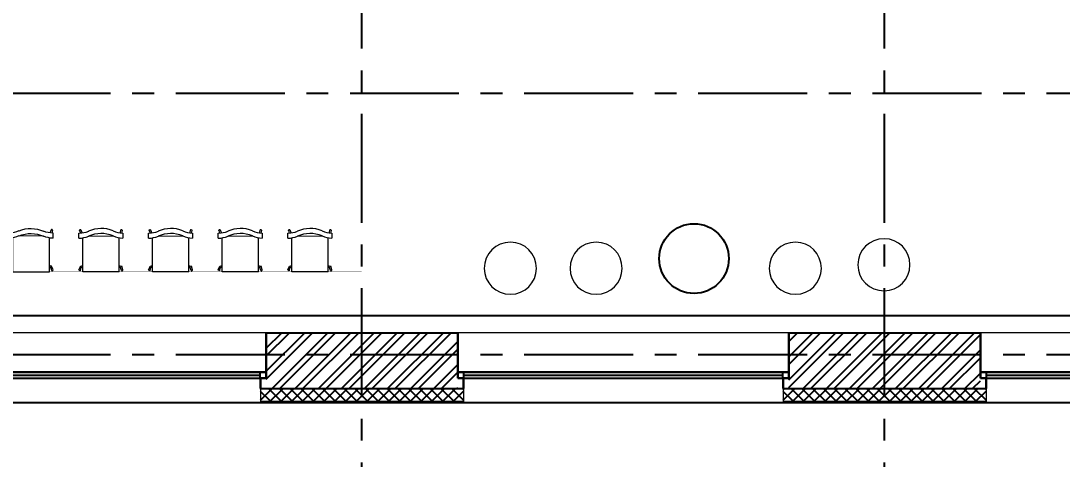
# Model space of a CAD drawing. Header units: millimetres. Extents: x -9318 to 9016603, y 0 to 838141.
# Drawn here: x 101488 to 113447, y 450807 to 455839 of the extents above; entities that cross this region are included whole.
import ezdxf
from ezdxf import colors
from ezdxf.entities.mleader import LeaderData, LeaderLine
from ezdxf.math import Vec2, Vec3

# ---------------------------------------------------------------- set-up
doc = ezdxf.new("R2010")
doc.units = ezdxf.units.MM
doc.linetypes.add('CENTER', pattern=[2, 1.25, -0.25, 0.25, -0.25])
for name, color, linetype, lineweight in [('АР_Навесной фасад', 5, 'Continuous', 5), ('АР_Сущ Несущая стена', 202, 'Continuous', 30), ('ТХ_мебель передв', 250, 'Continuous', 13)]:
    doc.layers.add(name, color=color, linetype=linetype, lineweight=lineweight)
doc.layers.add('АР_новое окно', color=160, linetype='Continuous')
doc.styles.add('ISOCPEUR', font='isocpeur.ttf', dxfattribs={"width": 0.7})
pattern_1 = [(45, (-887977.62, 500834.13), (-132.58252, 132.58252), []), (45, (-887889.23, 500834.13), (-132.58252, 132.58252), [])]

# ---------------------------------------------------------------- blocks, each defined once
blk = doc.blocks.new('*U17')
at = {"layer": 'АР_новое окно', "color": 8, "lineweight": 20}
for p, q in [((0, 3800), (-70, 3800)), ((0, 0), (-70, 0))]:
    blk.add_line(p, q, dxfattribs=at)
at = {"layer": 'АР_новое окно', "color": 8}
for p, q in [((-70, 3800), (-70, 0)), ((-70, 0), (-70, 3800)), ((0, 3730), (-70, 3730)), ((-35, 3730), (-35, 70)), ((0, 3800), (0, 0)), ((0, 70), (-70, 70))]:
    blk.add_line(p, q, dxfattribs=at)
blk = doc.blocks.new('блок новое окно')
at = {"layer": 'АР_Навесной фасад', "color": 8, "ltscale": 100}
for points in [[(65, -640), (65, -800)], [(3735, -640), (3735, -800)]]:
    blk.add_lwpolyline(points, dxfattribs=at)
at = {"layer": 'АР_новое окно', "color": 8, "ltscale": 100}
blk.add_lwpolyline([(65, -800), (3735, -800)], dxfattribs=at)
at = {"layer": 'АР_Сущ Несущая стена', "color": 8, "lineweight": 15, "ltscale": 100}
for p, q in [((3800, 0), (0, 0)), ((3735, -521), (0, -521))]:
    blk.add_line(p, q, dxfattribs=at)
at = {"layer": 'АР_Сущ Несущая стена', "color": 8, "ltscale": 100}
for p, q in [((0, -521), (0, 0)), ((3800, -521), (3800, 0)), ((65, -521), (0, -521)), ((65, -521), (65, -640)), ((3800, -521), (3735, -521)), ((3735, -521), (3735, -640))]:
    blk.add_line(p, q, dxfattribs=at)
at = {"color": 8, "ltscale": 100, "xscale": -1, "rotation": 90}
blk.add_blockref('*U17', (3800, -521), dxfattribs=at)
blk = doc.blocks.new('_DotSmall')
at = {"color": 8, "linetype": 'ByBlock', "const_width": 0.5}
blk.add_lwpolyline([(-0.0625, 0, 1), (0.0625, 0, 1)], format="xyb", close=True, dxfattribs=at)
blk = doc.blocks.new('У012')
at = {"layer": 'ТХ_мебель передв', "color": 8}
blk.add_open_spline([(-181454, 44964, -1), (-181454, 44799, -1), (-181586, 44667, -1), (-181750, 44667, -1), (-181920, 44667, -1), (-182052, 44799, -1), (-182052, 44964, -1), (-182052, 45133, -1), (-181920, 45265, -1), (-181750, 45265, -1), (-181586, 45265, -1), (-181454, 45133, -1), (-181454, 44964, -1)], degree=3, knots=[0, 0, 0, 0, 1, 1, 1, 2, 2, 2, 3, 3, 3, 4, 4, 4, 4], dxfattribs=at)
blk = doc.blocks.new('У106')
at = {"layer": 'ТХ_мебель передв', "color": 8, "lineweight": 0, "ltscale": 100, "transparency": 33554687}
for points in [[(24063, 38096), (24074, 38053)], [(24074, 38106), (24079, 38101)], [(24079, 38101), (24090, 38069)], [(24105, 38117), (24105, 37725)], [(24105, 38117), (24523, 38117)], [(24523, 38117), (24523, 37725)], [(24550, 38101), (24539, 38069)], [(24566, 38096), (24550, 38059)], [(24063, 37672), (24063, 37731)], [(24068, 37641), (24079, 37672)], [(24084, 37635), (24095, 37672)], [(24455, 37709), (24174, 37704)], [(24545, 37635), (24529, 37672)], [(24561, 37641), (24550, 37672)], [(24566, 37731), (24566, 37672)], [(24566, 37678), (24566, 37678)]]:
    blk.add_lwpolyline(points, dxfattribs=at)
for centre, radius, start, end in [((24053, 37448), 283, 64.7261, 87.9909), ((24059, 37409), 264, 64.087, 89.0953), ((24309, 38022), 345, 247.0726, 294.9948), ((24574, 37390), 341, 91.4376, 110.5573), ((24574, 37332), 341, 91.4376, 110.5573), ((24309, 37964), 345, 247.0726, 294.9948)]:
    blk.add_arc(centre, radius, start, end, dxfattribs=at)
blk.add_ellipse((24071, 38098), major_axis=(-6.57, -6.57), ratio=0.741824, start_param=3.775473, end_param=5.64857, dxfattribs=at)
for points in [[(24084, 38053), (24079, 38053), (24079, 38053), (24074, 38053)], [(24105, 38048), (24100, 38048), (24090, 38048), (24084, 38053)], [(24105, 38064), (24100, 38064), (24095, 38064), (24090, 38069)], [(24539, 38069), (24534, 38064), (24529, 38064), (24523, 38064)]]:
    blk.add_open_spline(points, degree=3, dxfattribs=at)
for points in [[(24550, 38059), (24550, 38053), (24550, 38053), (24545, 38053), (24539, 38048), (24529, 38048), (24523, 38048)], [(24550, 38101), (24550, 38106), (24555, 38106), (24561, 38101), (24561, 38101), (24566, 38101), (24566, 38096)], [(24084, 37635), (24084, 37630), (24079, 37630), (24074, 37630), (24068, 37635), (24068, 37641), (24068, 37641)], [(24561, 37641), (24561, 37641), (24555, 37635), (24555, 37630), (24550, 37630), (24545, 37635), (24545, 37635)]]:
    blk.add_open_spline(points, degree=3, knots=[0, 0, 0, 0, 1, 1, 1, 2, 2, 2, 2], dxfattribs=at)

msp = doc.modelspace()

# ---------------------------------------------------------------- hatches: boundary and pattern name
at = {"ltscale": 100}
h = msp.add_hatch(dxfattribs=at)
h.set_pattern_fill('ANSI32', color=256, scale=500)
h.set_pattern_definition(pattern_1)
h.paths.add_polyline_path([(106507.03, 452257.96), (104307.03, 452257.96), (104307.03, 451617.96), (106507.03, 451617.96)])
h = msp.add_hatch(dxfattribs=at)
h.set_pattern_fill('ANSI32', color=256, scale=500)
h.set_pattern_definition(pattern_1)
h.paths.add_polyline_path([(112507.03, 452257.96), (110307.03, 452257.96), (110307.03, 451617.96), (112507.03, 451617.96)])
h = msp.add_hatch(dxfattribs=at)
h.set_pattern_fill('ANSI37', color=256, scale=700)
h.set_pattern_definition([(45, (-871797.94, 500290.1), (-61.871843, 61.871843), []), (135, (-871797.94, 500290.1), (-61.871843, -61.871843), [])])
h.paths.add_polyline_path([(106572.03, 451617.96), (104242.03, 451617.96), (104242.03, 451467.96), (106572.03, 451467.96)])
h = msp.add_hatch(dxfattribs=at)
h.set_pattern_fill('ANSI37', color=256, scale=700)
h.set_pattern_definition([(45, (-865797.94, 500290.1), (-61.871843, 61.871843), []), (135, (-865797.94, 500290.1), (-61.871843, -61.871843), [])])
h.paths.add_polyline_path([(112572.03, 451617.96), (110242.03, 451617.96), (110242.03, 451467.96), (112572.03, 451467.96)])

# ---------------------------------------------------------------- linework, layer by layer
at = {"linetype": 'CENTER', "ltscale": 1000}
for p, q in [((105402.03, 470770.43), (105402.03, 415038.08)), ((111402.03, 470770.43), (111402.03, 415038.08)), ((51268.34, 455007.96), (134446.74, 455007.96)), ((51268.34, 452007.96), (134446.74, 452007.96))]:
    msp.add_line(p, q, dxfattribs=at)
at = {"ltscale": 100}
for p, q in [((87757.03, 452457.96), (116432.55, 452457.96)), ((104307.03, 452257.96), (106507.03, 452257.96)), ((110307.03, 452257.96), (112507.03, 452257.96)), ((104242.03, 451617.96), (106572.03, 451617.96)), ((110242.03, 451617.96), (112572.03, 451617.96)), ((104242.03, 451467.96), (106572.03, 451467.96)), ((104242.03, 451457.96), (106572.03, 451457.96)), ((110242.03, 451467.96), (112572.03, 451467.96)), ((110242.03, 451457.96), (112572.03, 451457.96))]:
    msp.add_line(p, q, dxfattribs=at)
at = {"ltscale": 100, "const_width": 2}
msp.add_lwpolyline([(105402.03, 452957.96), (105402.03, 452457.96), (99402.03, 452457.96), (99402.03, 452957.96)], close=True, dxfattribs=at)
at = {"ltscale": 0.1}
msp.add_circle((109218.61, 453109.8), 400, dxfattribs=at)

# ---------------------------------------------------------------- block references
at = {"xscale": -1, "rotation": 180}
msp.add_blockref('У106', (77292.55, 491074.83), dxfattribs=at)
at = {"rotation": 180}
for p in [(126721.51, 491074.83), (127521.51, 491074.83), (128321.51, 491074.83), (129121.51, 491074.83)]:
    msp.add_blockref('У106', p, dxfattribs=at)
for name, p in [('У012', (288862.38, 408033.31, 0.56)), ('У012', (289846.72, 408033.31, 0.56)), ('У012', (292134.99, 408033.31, 0.56)), ('У012', (293152.39, 408073.16, 0.56)), ('блок новое окно', (100507.03, 452257.96)), ('блок новое окно', (106507.03, 452257.96)), ('блок новое окно', (112507.03, 452257.96))]:
    msp.add_blockref(name, p)

# ---------------------------------------------------------------- leaders
ml = msp.add_multileader_mtext('Standard')
ml.set_content('+13,700', color=8, style='ISOCPEUR')
ml.set_leader_properties(color=8, linetype='Continuous', lineweight=-1)
ml.set_arrow_properties(name='DOTSMALL')
ml.build(insert=Vec2(0, 0))
ml.multileader.update_dxf_attribs({"has_text_frame": 1, "text_left_attachment_type": 4, "text_right_attachment_type": 4, "dogleg_length": 100, "arrow_head_size": 180})
ctx = ml.context
ctx.base_point, ctx.char_height, ctx.arrow_head_size, ctx.landing_gap_size, ctx.plane_origin = Vec3(118053.07, 658154.33), 250, 180, 50, Vec3(117803.7, 657493.51)
ctx.left_attachment, ctx.right_attachment = 4, 4
notes = []
notes.append((ctx, [(0, (0, 0, 0), (0, 0), (1, 0), 1, [])]))
ctx.mtext.insert, ctx.mtext.width, ctx.mtext.line_spacing_style, ctx.mtext.flow_direction = Vec3(118103.07, 658487.66), 852.697, 2, 5
ml = msp.add_multileader_mtext('Standard')
ml.set_content('+15,850', color=8, style='ISOCPEUR')
ml.set_leader_properties(color=8, linetype='Continuous', lineweight=-1)
ml.set_arrow_properties(name='DOTSMALL')
ml.build(insert=Vec2(0, 0))
ml.multileader.update_dxf_attribs({"has_text_frame": 1, "text_left_attachment_type": 4, "text_right_attachment_type": 4, "dogleg_length": 100, "arrow_head_size": 180})
ctx = ml.context
ctx.base_point, ctx.char_height, ctx.arrow_head_size, ctx.landing_gap_size, ctx.plane_origin = Vec3(116043.29, 652621.27), 250, 180, 50, Vec3(116522.41, 649668.82)
ctx.left_attachment, ctx.right_attachment = 4, 4
notes.append((ctx, [(0, (0, 0, 0), (0, 0), (1, 0), 1, [])]))
ctx.mtext.insert, ctx.mtext.width, ctx.mtext.line_spacing_style, ctx.mtext.flow_direction = Vec3(116093.29, 652954.61), 852.697, 2, 5
ml = msp.add_multileader_mtext('Standard')
ml.set_content('+9,800', color=8, style='ISOCPEUR')
ml.set_leader_properties(color=8, linetype='Continuous', lineweight=-1)
ml.set_arrow_properties(name='DOTSMALL')
ml.build(insert=Vec2(0, 0))
ml.multileader.update_dxf_attribs({"has_text_frame": 1, "text_left_attachment_type": 4, "text_right_attachment_type": 4, "dogleg_length": 100, "arrow_head_size": 180})
ctx = ml.context
ctx.base_point, ctx.char_height, ctx.arrow_head_size, ctx.landing_gap_size, ctx.plane_origin = Vec3(118053.07, 538154.33), 250, 180, 50, Vec3(117803.7, 537493.51)
ctx.left_attachment, ctx.right_attachment = 4, 4
notes.append((ctx, [(0, (0, 0, 0), (0, 0), (1, 0), 1, [])]))
ctx.mtext.insert, ctx.mtext.width, ctx.mtext.line_spacing_style, ctx.mtext.flow_direction = Vec3(118103.07, 538487.66), 852.697, 2, 5
ml = msp.add_multileader_mtext('Standard')
ml.set_content('+11,750', color=8, style='ISOCPEUR')
ml.set_leader_properties(color=8, linetype='Continuous', lineweight=-1)
ml.set_arrow_properties(name='DOTSMALL')
ml.build(insert=Vec2(0, 0))
ml.multileader.update_dxf_attribs({"has_text_frame": 1, "text_left_attachment_type": 4, "text_right_attachment_type": 4, "dogleg_length": 100, "arrow_head_size": 180})
ctx = ml.context
ctx.base_point, ctx.char_height, ctx.arrow_head_size, ctx.landing_gap_size, ctx.plane_origin = Vec3(116043.29, 532621.27), 250, 180, 50, Vec3(116522.41, 529668.82)
ctx.left_attachment, ctx.right_attachment = 4, 4
notes.append((ctx, [(0, (0, 0, 0), (0, 0), (1, 0), 1, [])]))
ctx.mtext.insert, ctx.mtext.width, ctx.mtext.line_spacing_style, ctx.mtext.flow_direction = Vec3(116093.29, 532954.61), 852.697, 2, 5
for ctx, leaders in notes:
    for number, flags, end, landing, length, lines in leaders:
        leader = LeaderData()
        leader.index, (leader.has_last_leader_line, leader.has_dogleg_vector, leader.attachment_direction) = number, flags
        leader.last_leader_point, leader.dogleg_vector, leader.dogleg_length = Vec3(end), Vec3(landing), length
        for number, points, colour, breaks in lines:
            line = LeaderLine()
            line.index, line.vertices, line.color, line.breaks = number, Vec3.list(points), colors.encode_raw_color(colour), breaks
            leader.lines.append(line)
        ctx.leaders.append(leader)

doc.saveas('drawing.dxf')
